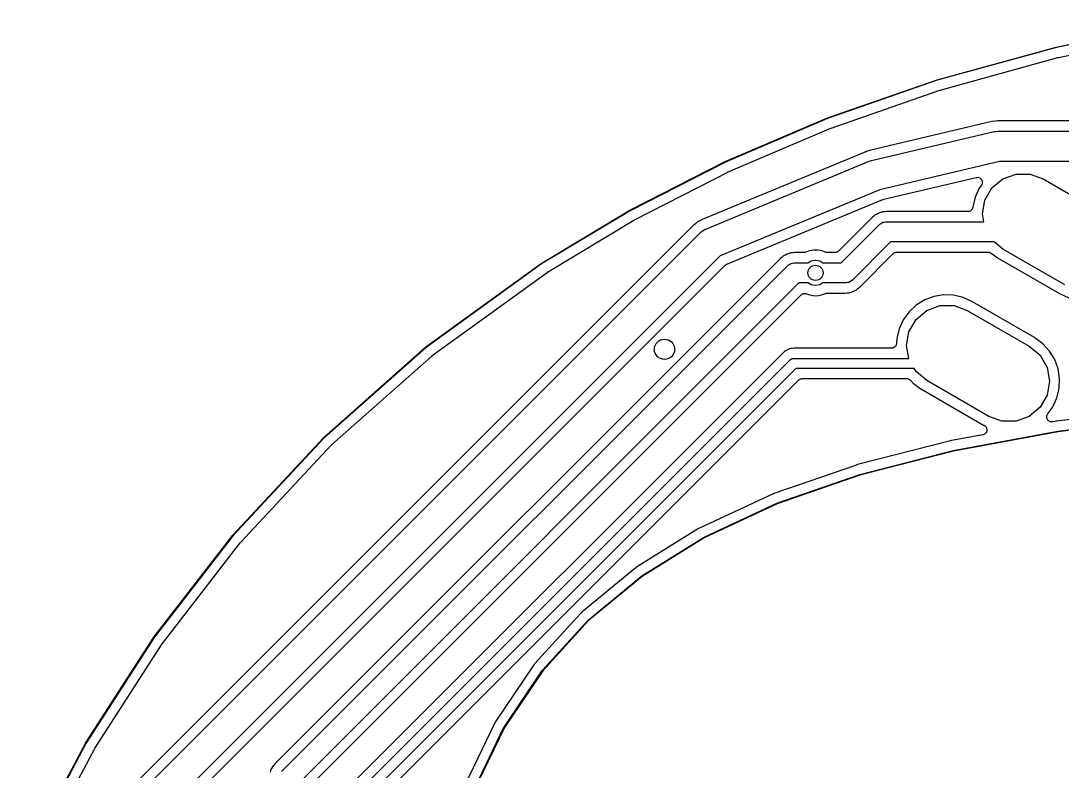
# Model space of a CAD drawing. Extents: x 69.6 to 139.6, y -158 to -61.
# Drawn here: x 73.11 to 93.67, y -76.54 to -61.72 of the extents above; entities that cross this region are included whole.
import ezdxf

# ---------------------------------------------------------------- set-up
doc = ezdxf.new("R2010")
doc.units = 0
doc.header["$MEASUREMENT"] = 0
doc.layers.add('BLACK', color=7, linetype='CONTINUOUS')

msp = doc.modelspace()

# ---------------------------------------------------------------- linework, layer by layer
at = {"layer": 'Black'}
for p, q in [((93.5537, -62.2411), (96.0644, -61.7228)), ((96.0662, -61.7326), (93.5559, -62.2509)), ((93.5966, -62.4467), (96.0798, -61.9324)), ((91.2001, -62.8884), (93.5534, -62.2412)), ((93.5559, -62.2509), (91.2029, -62.898)), ((93.5534, -62.2412), (93.5536, -62.2412)), ((93.5536, -62.2412), (93.5537, -62.2411)), ((91.2621, -63.0891), (93.5858, -62.4491)), ((93.5858, -62.4491), (93.5895, -62.4487)), ((93.5895, -62.4487), (93.5928, -62.4474)), ((93.5928, -62.4474), (93.5966, -62.4467)), ((89.0369, -63.6414), (91.1997, -62.8885)), ((91.2029, -62.898), (89.0403, -63.6508)), ((91.1997, -62.8885), (91.1999, -62.8885)), ((91.1999, -62.8885), (91.2001, -62.8884)), ((89.1067, -63.8395), (91.2557, -63.0911)), ((91.2557, -63.0911), (91.259, -63.0906)), ((91.259, -63.0906), (91.2621, -63.0891)), ((87.0164, -64.5025), (89.0366, -63.6416)), ((89.0403, -63.6508), (87.0205, -64.5117)), ((89.0366, -63.6416), (89.0367, -63.6415)), ((89.0367, -63.6415), (89.0369, -63.6414)), ((92.2847, -63.7137), (89.8666, -64.2853)), ((92.2874, -63.7131), (92.2847, -63.7137)), ((92.2878, -63.713), (92.2874, -63.7131)), ((92.2885, -63.7128), (92.2878, -63.713)), ((92.2925, -63.7119), (92.2885, -63.7128)), ((92.2951, -63.7108), (92.2925, -63.7119)), ((92.2953, -63.7107), (92.2951, -63.7108)), ((92.3534, -63.7051), (92.2953, -63.7107)), ((92.3545, -63.7047), (92.3534, -63.7051)), ((92.3556, -63.7048), (92.3545, -63.7047)), ((92.3964, -63.6999), (92.3556, -63.7048)), ((92.4019, -63.7003), (92.3964, -63.6999)), ((92.4049, -63.7), (92.4019, -63.7003)), ((100.258, -63.7), (92.4049, -63.7)), ((87.1238, -64.685), (89.1004, -63.8419)), ((89.1004, -63.8419), (89.1037, -63.8412)), ((89.1037, -63.8412), (89.1067, -63.8395)), ((89.9078, -64.4811), (92.331, -63.9081)), ((92.331, -63.9081), (92.3657, -63.906)), ((92.3657, -63.906), (92.4, -63.9)), ((92.4, -63.9), (100.437, -63.9)), ((89.7605, -64.3228), (86.5615, -65.6479)), ((89.7645, -64.3203), (89.7605, -64.3228)), ((89.7738, -64.317), (89.7645, -64.3203)), ((89.7766, -64.3155), (89.7738, -64.317)), ((89.7797, -64.3148), (89.7766, -64.3155)), ((89.7856, -64.3124), (89.7797, -64.3148)), ((89.7883, -64.3113), (89.7856, -64.3124)), ((89.8008, -64.3077), (89.7883, -64.3113)), ((89.8031, -64.3066), (89.8008, -64.3077)), ((89.8055, -64.3062), (89.8031, -64.3066)), ((89.8666, -64.2853), (89.8055, -64.3062)), ((85.1341, -65.4636), (87.0161, -64.5027)), ((87.0205, -64.5117), (85.1388, -65.4724)), ((86.6334, -65.8345), (89.862, -64.4959)), ((87.0161, -64.5027), (87.0162, -64.5026)), ((87.0162, -64.5026), (87.0164, -64.5025)), ((89.862, -64.4959), (89.8856, -64.4906)), ((89.8856, -64.4906), (89.9078, -64.4811)), ((92.435, -64.5), (90.0694, -65.0594)), ((100.396, -64.5), (92.435, -64.5)), ((85.2297, -65.6505), (87.1079, -64.6936)), ((87.1079, -64.6936), (87.1091, -64.6928)), ((87.1091, -64.6928), (87.1108, -64.6921)), ((87.1108, -64.6921), (87.1122, -64.6914)), ((87.1122, -64.6914), (87.1134, -64.691)), ((87.1134, -64.691), (87.1168, -64.6896)), ((87.1168, -64.6896), (87.1238, -64.685)), ((92.4978, -64.8446), (92.7589, -64.7495)), ((92.7589, -64.7495), (93.0368, -64.7496)), ((93.0368, -64.7496), (93.2978, -64.8446)), ((90.1465, -65.2467), (91.972, -64.8152)), ((91.972, -64.8152), (91.9887, -64.8142)), ((91.9887, -64.8142), (92.0055, -64.813)), ((92.0055, -64.813), (92.0061, -64.8132)), ((92.0061, -64.8132), (92.0067, -64.8132)), ((92.0067, -64.8132), (92.0227, -64.818)), ((92.0227, -64.818), (92.0389, -64.8226)), ((92.0389, -64.8226), (92.0394, -64.823)), ((92.0394, -64.823), (92.04, -64.8231)), ((92.04, -64.8231), (92.0534, -64.8332)), ((92.0534, -64.8332), (92.067, -64.843)), ((92.067, -64.843), (92.0673, -64.8435)), ((92.0673, -64.8435), (92.0678, -64.8439)), ((92.0678, -64.8439), (92.077, -64.8579)), ((92.0832, -64.9562), (92.0759, -64.9713)), ((92.077, -64.8579), (92.0864, -64.8718)), ((92.0908, -64.9412), (92.0832, -64.9562)), ((92.0864, -64.8718), (92.0865, -64.8724)), ((92.0865, -64.8724), (92.0869, -64.8729)), ((92.0869, -64.8729), (92.0907, -64.8893)), ((92.0907, -64.8893), (92.0948, -64.9055)), ((92.0909, -64.9406), (92.0908, -64.9412)), ((92.0911, -64.94), (92.0909, -64.9406)), ((92.0929, -64.9235), (92.0911, -64.94)), ((92.0949, -64.9067), (92.0929, -64.9235)), ((92.0948, -64.9055), (92.0947, -64.9061)), ((92.0947, -64.9061), (92.0949, -64.9067)), ((92.285, -65.0232), (92.4978, -64.8446)), ((93.2978, -64.8446), (94.5202, -65.5503)), ((90.0694, -65.0594), (86.9183, -66.366)), ((92.0332, -65.0301), (91.9513, -65.2072)), ((92.0759, -64.9713), (92.0332, -65.0301)), ((92.1461, -65.2638), (92.285, -65.0232)), ((87.0499, -66.5279), (90.1312, -65.2516)), ((90.1312, -65.2516), (90.1391, -65.2499)), ((90.1391, -65.2499), (90.1465, -65.2467)), ((91.9513, -65.2072), (91.9041, -65.4023)), ((92.0978, -65.5374), (92.1461, -65.2638)), ((83.3854, -66.5165), (85.1338, -65.4638)), ((85.1388, -65.4724), (83.3908, -66.525)), ((85.1338, -65.4638), (85.1339, -65.4637)), ((85.1339, -65.4637), (85.1341, -65.4636)), ((89.9496, -65.5811), (89.9176, -65.6067)), ((89.95, -65.5807), (89.9496, -65.5811)), ((89.9505, -65.5805), (89.95, -65.5807)), ((89.9803, -65.5562), (89.9505, -65.5805)), ((90.0144, -65.5385), (89.9803, -65.5562)), ((90.0149, -65.5381), (90.0144, -65.5385)), ((90.0154, -65.538), (90.0149, -65.5381)), ((90.0493, -65.5199), (90.0154, -65.538)), ((90.0863, -65.5092), (90.0493, -65.5199)), ((90.0868, -65.5089), (90.0863, -65.5092)), ((90.0873, -65.5089), (90.0868, -65.5089)), ((90.1241, -65.4977), (90.0873, -65.5089)), ((90.1625, -65.4944), (90.1241, -65.4977)), ((90.163, -65.4943), (90.1625, -65.4944)), ((90.1635, -65.4943), (90.163, -65.4943)), ((90.2046, -65.4903), (90.1635, -65.4943)), ((91.8056, -65.4903), (90.2046, -65.4903)), ((91.8122, -65.4891), (91.8056, -65.4903)), ((91.8189, -65.4894), (91.8122, -65.4891)), ((91.8292, -65.4861), (91.8189, -65.4894)), ((91.8398, -65.4842), (91.8292, -65.4861)), ((91.8456, -65.4809), (91.8398, -65.4842)), ((91.852, -65.4789), (91.8456, -65.4809)), ((91.8606, -65.4723), (91.852, -65.4789)), ((91.8699, -65.4669), (91.8606, -65.4723)), ((91.8742, -65.4618), (91.8699, -65.4669)), ((91.8795, -65.4577), (91.8742, -65.4618)), ((91.8853, -65.4486), (91.8795, -65.4577)), ((91.8922, -65.4403), (91.8853, -65.4486)), ((91.8945, -65.434), (91.8922, -65.4403)), ((91.8981, -65.4284), (91.8945, -65.434)), ((91.9004, -65.4178), (91.8981, -65.4284)), ((91.9041, -65.4076), (91.9004, -65.4178)), ((91.9041, -65.4023), (91.9041, -65.4076)), ((92.1248, -65.6903), (92.0978, -65.5374)), ((86.3945, -65.7584), (74.8399, -77.313)), ((83.5104, -66.6864), (85.2167, -65.6571)), ((85.2167, -65.6571), (85.2231, -65.6546)), ((85.2231, -65.6546), (85.2262, -65.6523)), ((85.2262, -65.6523), (85.2297, -65.6505)), ((86.395, -65.7579), (86.3945, -65.7584)), ((86.3951, -65.7578), (86.395, -65.7578)), ((86.395, -65.7578), (86.395, -65.7579)), ((86.3965, -65.7564), (86.3951, -65.7578)), ((86.4353, -65.7254), (86.3965, -65.7564)), ((86.4358, -65.7249), (86.4353, -65.7254)), ((86.4363, -65.7246), (86.4358, -65.7249)), ((86.4736, -65.6941), (86.4363, -65.7246)), ((86.5163, -65.672), (86.4736, -65.6941)), ((86.5168, -65.6716), (86.5163, -65.672)), ((86.5174, -65.6714), (86.5168, -65.6716)), ((86.5615, -65.6479), (86.5174, -65.6714)), ((89.9167, -65.6076), (89.2536, -66.2707)), ((89.3072, -66.5), (90.0583, -65.7488)), ((89.9176, -65.6067), (89.9167, -65.6076)), ((89.9176, -65.6067), (89.9176, -65.6067)), ((90.0583, -65.7488), (90.0655, -65.7438)), ((90.0655, -65.7438), (90.0712, -65.7371)), ((90.0712, -65.7371), (90.0938, -65.724)), ((90.0938, -65.724), (90.1152, -65.709)), ((90.1152, -65.709), (90.1237, -65.7067)), ((90.1237, -65.7067), (90.1313, -65.7023)), ((90.1313, -65.7023), (90.1571, -65.6978)), ((90.1571, -65.6978), (90.1823, -65.691)), ((90.1823, -65.691), (90.1911, -65.6918)), ((90.1911, -65.6918), (90.1997, -65.6903)), ((90.1997, -65.6903), (92.1248, -65.6903)), ((74.9779, -77.4579), (86.5362, -65.8995)), ((86.5362, -65.8995), (86.5416, -65.8958)), ((86.5416, -65.8958), (86.5456, -65.8906)), ((86.5456, -65.8906), (86.5841, -65.866)), ((86.5841, -65.866), (86.6215, -65.8398)), ((86.6215, -65.8398), (86.6279, -65.8381)), ((86.6279, -65.8381), (86.6334, -65.8345)), ((90.2826, -66.0903), (89.5314, -66.8414)), ((92.331, -66.0903), (90.2826, -66.0903)), ((92.4978, -66.2302), (92.331, -66.0903)), ((86.9183, -66.366), (75.49, -77.7943)), ((88.1399, -66.3909), (88.1079, -66.4165)), ((88.1402, -66.3905), (88.1399, -66.3909)), ((88.1407, -66.3902), (88.1402, -66.3905)), ((88.1705, -66.3659), (88.1407, -66.3902)), ((88.2047, -66.3482), (88.1705, -66.3659)), ((88.2051, -66.3479), (88.2047, -66.3482)), ((88.2056, -66.3477), (88.2051, -66.3479)), ((88.2396, -66.3296), (88.2056, -66.3477)), ((88.2766, -66.3189), (88.2396, -66.3296)), ((88.2771, -66.3187), (88.2766, -66.3189)), ((88.2776, -66.3186), (88.2771, -66.3187)), ((88.3144, -66.3075), (88.2776, -66.3186)), ((88.3527, -66.3041), (88.3144, -66.3075)), ((88.3532, -66.304), (88.3527, -66.3041)), ((88.3538, -66.304), (88.3532, -66.304)), ((88.3949, -66.3), (88.3538, -66.304)), ((88.5693, -66.3), (88.3949, -66.3)), ((88.571, -66.2997), (88.5693, -66.3)), ((88.5728, -66.2999), (88.571, -66.2997)), ((88.5881, -66.2967), (88.5728, -66.2999)), ((88.6035, -66.294), (88.5881, -66.2967)), ((88.605, -66.2931), (88.6035, -66.294)), ((88.6067, -66.2927), (88.605, -66.2931)), ((88.6723, -66.2662), (88.6067, -66.2927)), ((88.759, -66.2497), (88.6723, -66.2662)), ((88.8473, -66.2503), (88.759, -66.2497)), ((88.9337, -66.268), (88.8473, -66.2503)), ((88.9912, -66.2922), (88.9337, -66.268)), ((88.9936, -66.2927), (88.9912, -66.2922)), ((88.9957, -66.294), (88.9936, -66.2927)), ((89.0104, -66.2966), (88.9957, -66.294)), ((89.025, -66.2999), (89.0104, -66.2966)), ((89.0275, -66.2996), (89.025, -66.2999)), ((89.0299, -66.3), (89.0275, -66.2996)), ((89.1829, -66.3), (89.0299, -66.3)), ((89.1872, -66.2992), (89.1829, -66.3)), ((89.1916, -66.2996), (89.1872, -66.2992)), ((89.2042, -66.2962), (89.1916, -66.2996)), ((89.2171, -66.294), (89.2042, -66.2962)), ((89.2209, -66.2918), (89.2171, -66.294)), ((89.2252, -66.2906), (89.2209, -66.2918)), ((89.2359, -66.2831), (89.2252, -66.2906)), ((89.2472, -66.2766), (89.2359, -66.2831)), ((89.25, -66.2732), (89.2472, -66.2766)), ((89.2536, -66.2707), (89.25, -66.2732)), ((89.673, -66.9827), (90.3361, -66.3196)), ((90.3361, -66.3196), (90.3397, -66.317)), ((90.3397, -66.317), (90.3426, -66.3137)), ((90.3426, -66.3137), (90.3539, -66.3071)), ((90.3539, -66.3071), (90.3646, -66.2996)), ((90.3646, -66.2996), (90.3688, -66.2985)), ((90.3688, -66.2985), (90.3726, -66.2963)), ((90.3726, -66.2963), (90.3855, -66.294)), ((90.3855, -66.294), (90.3981, -66.2906)), ((90.3981, -66.2906), (90.4025, -66.291)), ((90.4025, -66.291), (90.4068, -66.2903)), ((90.4068, -66.2903), (92.2093, -66.2903)), ((92.2093, -66.2903), (92.2233, -66.2927)), ((92.2233, -66.2927), (92.2375, -66.2943)), ((92.2375, -66.2943), (92.2403, -66.2957)), ((92.2403, -66.2957), (92.2435, -66.2963)), ((92.2435, -66.2963), (92.2558, -66.3034)), ((92.2558, -66.3034), (92.2686, -66.3098)), ((92.2686, -66.3098), (92.3871, -66.3972)), ((92.3871, -66.3972), (92.3955, -66.4021)), ((92.3955, -66.4021), (93.6185, -67.1082)), ((93.7202, -66.9359), (92.4978, -66.2302)), ((75.7193, -77.8478), (87.0175, -66.5496)), ((88.1069, -66.4174), (78.1316, -76.3927)), ((78.2696, -76.5376), (88.2486, -66.5586)), ((81.1105, -68.164), (83.3851, -66.5168)), ((83.3908, -66.525), (81.1165, -68.1719)), ((83.3851, -66.5168), (83.3853, -66.5167)), ((83.3853, -66.5167), (83.3854, -66.5165)), ((87.0175, -66.5496), (87.0193, -66.5483)), ((87.0193, -66.5483), (87.0206, -66.5466)), ((87.0206, -66.5466), (87.0335, -66.5384)), ((87.0335, -66.5384), (87.0459, -66.5297)), ((87.0459, -66.5297), (87.0481, -66.5291)), ((87.0481, -66.5291), (87.0499, -66.5279)), ((88.1079, -66.4165), (88.1069, -66.4174)), ((88.1079, -66.4165), (88.1079, -66.4165)), ((88.2486, -66.5586), (88.2558, -66.5535)), ((88.2558, -66.5535), (88.2614, -66.5468)), ((88.2614, -66.5468), (88.2841, -66.5337)), ((88.2841, -66.5337), (88.3055, -66.5187)), ((88.3055, -66.5187), (88.314, -66.5165)), ((88.314, -66.5165), (88.3216, -66.5121)), ((88.3216, -66.5121), (88.3473, -66.5075)), ((88.3473, -66.5075), (88.3726, -66.5008)), ((88.3726, -66.5008), (88.3813, -66.5015)), ((88.3813, -66.5015), (88.39, -66.5)), ((88.39, -66.5), (88.6521, -66.5)), ((88.6521, -66.5), (88.7142, -66.4642)), ((88.7142, -66.4642), (88.8, -66.449)), ((88.8, -66.449), (88.8858, -66.4642)), ((88.8858, -66.4642), (88.9479, -66.5)), ((88.9479, -66.5), (89.3072, -66.5)), ((81.2339, -68.3338), (83.5034, -66.691)), ((83.5034, -66.691), (83.5072, -66.6891)), ((83.5072, -66.6891), (83.5104, -66.6864)), ((88.4728, -66.9), (78.611, -76.7619)), ((88.6521, -66.9), (88.4728, -66.9)), ((88.7142, -66.9358), (88.6521, -66.9)), ((88.8, -66.951), (88.7142, -66.9358)), ((88.8858, -66.9358), (88.8, -66.951)), ((88.9479, -66.9), (88.8858, -66.9358)), ((89.39, -66.9), (88.9479, -66.9)), ((89.3987, -66.8985), (89.39, -66.9)), ((89.4074, -66.8992), (89.3987, -66.8985)), ((89.4327, -66.8925), (89.4074, -66.8992)), ((89.4584, -66.8879), (89.4327, -66.8925)), ((89.466, -66.8835), (89.4584, -66.8879)), ((89.4745, -66.8813), (89.466, -66.8835)), ((89.4959, -66.8663), (89.4745, -66.8813)), ((89.5186, -66.8532), (89.4959, -66.8663)), ((89.5242, -66.8465), (89.5186, -66.8532)), ((89.5314, -66.8414), (89.5242, -66.8465)), ((89.6095, -67.0341), (89.6393, -67.0098)), ((89.6393, -67.0098), (89.6397, -67.0095)), ((89.6397, -67.0095), (89.6401, -67.0091)), ((89.6401, -67.0091), (89.6722, -66.9835)), ((89.6722, -66.9835), (89.673, -66.9827)), ((89.6722, -66.9835), (89.6722, -66.9835)), ((78.8403, -76.8154), (88.5183, -67.1373)), ((88.5183, -67.1373), (88.5245, -67.133)), ((88.5245, -67.133), (88.5297, -67.1276)), ((88.5297, -67.1276), (88.5386, -67.1231)), ((88.5386, -67.1231), (88.5468, -67.1174)), ((88.5468, -67.1174), (88.5541, -67.1155)), ((88.5541, -67.1155), (88.5608, -67.1121)), ((88.5608, -67.1121), (88.5707, -67.111)), ((88.5707, -67.111), (88.5803, -67.1084)), ((88.5803, -67.1084), (88.5878, -67.1091)), ((88.5878, -67.1091), (88.5953, -67.1083)), ((88.5953, -67.1083), (88.605, -67.1106)), ((88.605, -67.1106), (88.6149, -67.1115)), ((88.6149, -67.1115), (88.6218, -67.1147)), ((88.6218, -67.1147), (88.6291, -67.1164)), ((88.6291, -67.1164), (88.6603, -67.13)), ((88.6603, -67.13), (88.7465, -67.149)), ((88.7465, -67.149), (88.8347, -67.1508)), ((88.8347, -67.1508), (88.9216, -67.1355)), ((88.9216, -67.1355), (88.9957, -67.1068)), ((88.9957, -67.1068), (88.9968, -67.1066)), ((88.9968, -67.1066), (88.9977, -67.106)), ((88.9977, -67.106), (89.0138, -67.1032)), ((89.0138, -67.1032), (89.0298, -67.1)), ((89.0298, -67.1), (89.0309, -67.1002)), ((89.0309, -67.1002), (89.0319, -67.1)), ((89.0319, -67.1), (89.3851, -67.1)), ((89.3851, -67.1), (89.4262, -67.096)), ((89.4262, -67.096), (89.4267, -67.096)), ((89.4267, -67.096), (89.4272, -67.0959)), ((89.4272, -67.0959), (89.4656, -67.0925)), ((89.4656, -67.0925), (89.5024, -67.0814)), ((89.5024, -67.0814), (89.5029, -67.0813)), ((89.5029, -67.0813), (89.5034, -67.0811)), ((89.5034, -67.0811), (89.5404, -67.0704)), ((89.5404, -67.0704), (89.5743, -67.0523)), ((89.5743, -67.0523), (89.5748, -67.0521)), ((89.5748, -67.0521), (89.5753, -67.0518)), ((89.5753, -67.0518), (89.6095, -67.0341)), ((91.1399, -67.1676), (90.9571, -67.2356)), ((91.3325, -67.1364), (91.1399, -67.1676)), ((91.5274, -67.1432), (91.3325, -67.1364)), ((91.7174, -67.1878), (91.5274, -67.1432)), ((91.8995, -67.2704), (91.7174, -67.1878)), ((93.6185, -67.1082), (93.8007, -67.1908)), ((90.7909, -67.3378), (90.6478, -67.4704)), ((90.9571, -67.2356), (90.7909, -67.3378)), ((90.9978, -67.4427), (91.2589, -67.3476)), ((91.2589, -67.3476), (91.5368, -67.3476)), ((91.5368, -67.3476), (91.7978, -67.4427)), ((93.1225, -67.9765), (91.8995, -67.2704)), ((90.5332, -67.6282), (90.4513, -67.8053)), ((90.6478, -67.4704), (90.5332, -67.6282)), ((90.6461, -67.8619), (90.785, -67.6212)), ((90.785, -67.6212), (90.9978, -67.4427)), ((91.7978, -67.4427), (93.0202, -68.1484)), ((90.4513, -67.8053), (90.4055, -67.9949)), ((90.4055, -67.9949), (90.4014, -68.0925)), ((90.5978, -68.1355), (90.6461, -67.8619)), ((93.1309, -67.9814), (93.1225, -67.9765)), ((93.2916, -68.0999), (93.1309, -67.9814)), ((79.0861, -69.9588), (81.1101, -68.1643)), ((81.1165, -68.1719), (79.0929, -69.9661)), ((81.1101, -68.1643), (81.1103, -68.1641)), ((81.1103, -68.1641), (81.1105, -68.164)), ((88.2071, -68.2379), (88.1849, -68.256)), ((88.2326, -68.2246), (88.2071, -68.2379)), ((88.233, -68.2243), (88.2326, -68.2246)), ((88.2335, -68.2242), (88.233, -68.2243)), ((88.2589, -68.2107), (88.2335, -68.2242)), ((88.2865, -68.2027), (88.2589, -68.2107)), ((88.287, -68.2024), (88.2865, -68.2027)), ((88.2875, -68.2024), (88.287, -68.2024)), ((88.315, -68.1941), (88.2875, -68.2024)), ((88.3436, -68.1916), (88.315, -68.1941)), ((88.3441, -68.1914), (88.3436, -68.1916)), ((88.3446, -68.1915), (88.3441, -68.1914)), ((88.3766, -68.1883), (88.3446, -68.1915)), ((90.3015, -68.1883), (88.3766, -68.1883)), ((90.308, -68.1872), (90.3015, -68.1883)), ((90.3147, -68.1875), (90.308, -68.1872)), ((90.325, -68.1842), (90.3147, -68.1875)), ((90.3357, -68.1823), (90.325, -68.1842)), ((90.3414, -68.179), (90.3357, -68.1823)), ((90.3478, -68.177), (90.3414, -68.179)), ((90.3564, -68.1704), (90.3478, -68.177)), ((90.3657, -68.1649), (90.3564, -68.1704)), ((90.37, -68.1598), (90.3657, -68.1649)), ((90.3753, -68.1558), (90.37, -68.1598)), ((90.3811, -68.1466), (90.3753, -68.1558)), ((90.3881, -68.1383), (90.3811, -68.1466)), ((90.3903, -68.1321), (90.3881, -68.1383)), ((90.3939, -68.1264), (90.3903, -68.1321)), ((90.3962, -68.1159), (90.3939, -68.1264)), ((90.3999, -68.1057), (90.3962, -68.1159)), ((90.4014, -68.0925), (90.3999, -68.099)), ((90.3999, -68.099), (90.3999, -68.1057)), ((90.6424, -68.3883), (90.5978, -68.1355)), ((93.0202, -68.1484), (93.233, -68.327)), ((93.4231, -68.244), (93.2916, -68.0999)), ((93.5242, -68.4108), (93.4231, -68.244)), ((79.2482, -70.0956), (81.2232, -68.3422)), ((88.1593, -68.2765), (79.3409, -77.0948)), ((79.4789, -77.2397), (88.301, -68.4176)), ((81.2232, -68.3422), (81.2278, -68.3394)), ((81.2278, -68.3394), (81.2315, -68.3355)), ((81.2315, -68.3355), (81.2339, -68.3338)), ((88.184, -68.2567), (88.1593, -68.2765)), ((88.1844, -68.2563), (88.184, -68.2567)), ((88.1849, -68.256), (88.1844, -68.2563)), ((88.301, -68.4176), (88.3046, -68.4151)), ((88.3046, -68.4151), (88.3074, -68.4117)), ((88.3074, -68.4117), (88.3187, -68.4052)), ((88.3187, -68.4052), (88.3294, -68.3977)), ((88.3294, -68.3977), (88.3337, -68.3966)), ((88.3337, -68.3966), (88.3375, -68.3944)), ((88.3375, -68.3944), (88.3503, -68.3921)), ((88.3503, -68.3921), (88.3629, -68.3887)), ((88.3629, -68.3887), (88.3673, -68.3891)), ((88.3673, -68.3891), (88.3717, -68.3883)), ((88.3717, -68.3883), (90.6424, -68.3883)), ((93.233, -68.327), (93.3719, -68.5676)), ((93.5909, -68.5941), (93.5242, -68.4108)), ((88.4131, -68.5883), (79.6496, -77.3518)), ((90.7496, -68.5883), (88.4131, -68.5883)), ((90.785, -68.6497), (90.7496, -68.5883)), ((90.9978, -68.8283), (90.785, -68.6497)), ((93.3719, -68.5676), (93.4202, -68.8412)), ((93.6207, -68.7869), (93.5909, -68.5941)), ((79.8789, -77.4054), (88.4666, -68.8176)), ((88.4666, -68.8176), (88.4702, -68.8151)), ((88.4702, -68.8151), (88.4731, -68.8117)), ((88.4731, -68.8117), (88.4844, -68.8052)), ((88.4844, -68.8052), (88.4951, -68.7977)), ((88.4951, -68.7977), (88.4993, -68.7966)), ((88.4993, -68.7966), (88.5031, -68.7944)), ((88.5031, -68.7944), (88.516, -68.7921)), ((88.516, -68.7921), (88.5286, -68.7887)), ((88.5286, -68.7887), (88.533, -68.7891)), ((88.533, -68.7891), (88.5373, -68.7883)), ((88.5373, -68.7883), (90.6016, -68.7883)), ((90.6016, -68.7883), (90.6082, -68.7895)), ((90.6082, -68.7895), (90.6148, -68.7892)), ((90.6148, -68.7892), (90.6251, -68.7925)), ((90.6251, -68.7925), (90.6358, -68.7944)), ((90.6358, -68.7944), (90.6416, -68.7977)), ((90.6416, -68.7977), (90.6479, -68.7997)), ((90.6479, -68.7997), (90.6565, -68.8063)), ((90.6565, -68.8063), (90.6659, -68.8117)), ((90.6659, -68.8117), (90.6702, -68.8168)), ((90.6702, -68.8168), (90.6754, -68.8209)), ((90.6754, -68.8209), (90.7264, -68.8768)), ((92.2202, -69.534), (90.9978, -68.8283)), ((93.4202, -68.8412), (93.3719, -69.1148)), ((93.6126, -68.9818), (93.6207, -68.7869)), ((90.7264, -68.8768), (90.8871, -68.9952)), ((90.8871, -68.9952), (90.8955, -69.0002)), ((90.8955, -69.0002), (92.1185, -69.7063)), ((93.5667, -69.1714), (93.6126, -68.9818)), ((93.3719, -69.1148), (93.233, -69.3554)), ((93.4849, -69.3485), (93.5667, -69.1714)), ((93.233, -69.3554), (93.0202, -69.534)), ((93.3783, -69.4994), (93.3846, -69.4865)), ((93.3846, -69.4865), (93.4849, -69.3485)), ((95.851, -69.3327), (93.5622, -69.63)), ((92.4813, -69.629), (92.2202, -69.534)), ((92.7591, -69.629), (92.4813, -69.629)), ((93.0202, -69.534), (92.7591, -69.629)), ((93.3655, -69.5462), (93.3678, -69.532)), ((93.366, -69.5492), (93.3655, -69.5462)), ((93.3657, -69.5523), (93.366, -69.5492)), ((93.3692, -69.5662), (93.3657, -69.5523)), ((93.3678, -69.532), (93.3693, -69.5177)), ((93.3718, -69.5803), (93.3692, -69.5662)), ((93.3693, -69.5177), (93.3707, -69.515)), ((93.3707, -69.515), (93.3712, -69.5119)), ((93.3712, -69.5119), (93.3783, -69.4994)), ((93.3734, -69.583), (93.3718, -69.5803)), ((93.3741, -69.586), (93.3734, -69.583)), ((93.3821, -69.5979), (93.3741, -69.586)), ((93.3894, -69.6103), (93.3821, -69.5979)), ((93.3918, -69.6122), (93.3894, -69.6103)), ((93.3935, -69.6148), (93.3918, -69.6122)), ((93.4052, -69.6232), (93.3935, -69.6148)), ((93.4162, -69.6323), (93.4052, -69.6232)), ((93.4191, -69.6334), (93.4162, -69.6323)), ((93.4216, -69.6352), (93.4191, -69.6334)), ((93.4355, -69.6392), (93.4216, -69.6352)), ((93.449, -69.6439), (93.4355, -69.6392)), ((93.452, -69.6439), (93.449, -69.6439)), ((93.455, -69.6448), (93.452, -69.6439)), ((93.4694, -69.6438), (93.455, -69.6448)), ((93.4837, -69.6436), (93.4694, -69.6438)), ((93.5495, -69.6314), (93.4837, -69.6436)), ((93.5539, -69.6311), (93.5495, -69.6314)), ((93.5591, -69.6298), (93.5539, -69.6311)), ((93.5622, -69.63), (93.5591, -69.6298)), ((93.5879, -69.8283), (95.8888, -69.5286)), ((95.8901, -69.5385), (93.5893, -69.8382)), ((91.5203, -70.2109), (93.5876, -69.8283)), ((93.5893, -69.8382), (91.5223, -70.2207)), ((92.1079, -69.8978), (92.1037, -69.8994)), ((92.1124, -69.8974), (92.1079, -69.8978)), ((92.1241, -69.8918), (92.1124, -69.8974)), ((92.1185, -69.7063), (92.1268, -69.71)), ((92.1362, -69.8872), (92.1241, -69.8918)), ((92.1268, -69.71), (92.1305, -69.7125)), ((92.1305, -69.7125), (92.1347, -69.714)), ((92.1347, -69.714), (92.1447, -69.7223)), ((92.1396, -69.8843), (92.1362, -69.8872)), ((92.1437, -69.8824), (92.1396, -69.8843)), ((92.1528, -69.8731), (92.1437, -69.8824)), ((92.1447, -69.7223), (92.1554, -69.7296)), ((92.1626, -69.8647), (92.1528, -69.8731)), ((92.1554, -69.7296), (92.158, -69.7333)), ((92.158, -69.7333), (92.1615, -69.7361)), ((92.1615, -69.7361), (92.1681, -69.7473)), ((92.1648, -69.8608), (92.1626, -69.8647)), ((92.168, -69.8576), (92.1648, -69.8608)), ((92.1733, -69.8458), (92.168, -69.8576)), ((92.1681, -69.7473), (92.1757, -69.7579)), ((92.1797, -69.8345), (92.1733, -69.8458)), ((92.1757, -69.7579), (92.1769, -69.7622)), ((92.1769, -69.7622), (92.1791, -69.7661)), ((92.1791, -69.7661), (92.1815, -69.7788)), ((92.1805, -69.83), (92.1797, -69.8345)), ((92.1823, -69.8259), (92.1805, -69.83)), ((92.1815, -69.7788), (92.185, -69.7913)), ((92.1833, -69.813), (92.1823, -69.8259)), ((92.1855, -69.8002), (92.1833, -69.813)), ((92.185, -69.7913), (92.1846, -69.7958)), ((92.1846, -69.7958), (92.1855, -69.8002)), ((93.5876, -69.8283), (93.5878, -69.8283)), ((93.5878, -69.8283), (93.5879, -69.8283)), ((77.2992, -71.8773), (79.0857, -69.9591)), ((79.0929, -69.9661), (77.3067, -71.884)), ((77.4531, -72.0203), (79.2405, -70.1035)), ((79.0857, -69.9591), (79.0859, -69.959)), ((79.0859, -69.959), (79.0861, -69.9588)), ((79.2405, -70.1035), (79.2442, -70.1007)), ((79.2442, -70.1007), (79.2482, -70.0956)), ((91.4646, -70.0203), (89.6298, -70.488)), ((91.466, -70.0196), (91.4646, -70.0203)), ((91.4676, -70.0195), (91.466, -70.0196)), ((91.4887, -70.0134), (91.4676, -70.0195)), ((92.1037, -69.8994), (91.4887, -70.0134)), ((89.6745, -70.683), (91.52, -70.211)), ((91.5223, -70.2207), (89.6772, -70.6926)), ((91.52, -70.211), (91.5201, -70.211)), ((91.5201, -70.211), (91.5203, -70.2109)), ((89.607, -70.4962), (87.9779, -71.0603)), ((89.6076, -70.4959), (89.607, -70.4962)), ((89.6083, -70.4958), (89.6076, -70.4959)), ((89.6298, -70.488), (89.6083, -70.4958)), ((88.0387, -71.2509), (89.6741, -70.6831)), ((89.6772, -70.6926), (88.0423, -71.2603)), ((89.6741, -70.6831), (89.6743, -70.6831)), ((89.6743, -70.6831), (89.6745, -70.683)), ((87.9524, -71.0706), (86.5213, -71.738)), ((87.9592, -71.0683), (87.9524, -71.0706)), ((87.9639, -71.0658), (87.9592, -71.0683)), ((87.9691, -71.0644), (87.9639, -71.0658)), ((87.9779, -71.0603), (87.9691, -71.0644)), ((86.6013, -71.9213), (88.0383, -71.2511)), ((88.0423, -71.2603), (86.6058, -71.9302)), ((88.0383, -71.2511), (88.0385, -71.2511)), ((88.0385, -71.2511), (88.0387, -71.2509)), ((86.5133, -71.7422), (86.4932, -71.7518)), ((86.5161, -71.7402), (86.5133, -71.7422)), ((86.5168, -71.74), (86.5161, -71.7402)), ((86.521, -71.7381), (86.5168, -71.74)), ((86.5212, -71.738), (86.521, -71.7381)), ((86.5213, -71.738), (86.5212, -71.738)), ((75.7369, -73.896), (77.2989, -71.8777)), ((77.3067, -71.884), (75.7449, -73.9019)), ((77.2989, -71.8777), (77.2991, -71.8775)), ((77.2991, -71.8775), (77.2992, -71.8773)), ((86.4932, -71.7518), (85.2698, -72.5133)), ((85.3714, -72.6857), (86.6008, -71.9216)), ((86.6058, -71.9302), (85.3769, -72.694)), ((86.6008, -71.9216), (86.6011, -71.9215)), ((86.6011, -71.9215), (86.6013, -71.9213)), ((75.9069, -74.0194), (77.4442, -72.0304)), ((77.4442, -72.0304), (77.4479, -72.027)), ((77.4479, -72.027), (77.4507, -72.0228)), ((77.4507, -72.0228), (77.4531, -72.0203)), ((85.2285, -72.5452), (84.1869, -73.4038)), ((85.229, -72.5446), (85.2285, -72.5452)), ((85.2306, -72.5434), (85.229, -72.5446)), ((85.2318, -72.5421), (85.2306, -72.5434)), ((85.2333, -72.5412), (85.2318, -72.5421)), ((85.2429, -72.5333), (85.2333, -72.5412)), ((85.245, -72.5319), (85.2429, -72.5333)), ((85.2478, -72.5293), (85.245, -72.5319)), ((85.2513, -72.5275), (85.2478, -72.5293)), ((85.2698, -72.5133), (85.2513, -72.5275)), ((84.3103, -73.5613), (85.3708, -72.6861)), ((85.3769, -72.694), (84.317, -73.5687)), ((85.3708, -72.6861), (85.3711, -72.6859)), ((85.3711, -72.6859), (85.3714, -72.6857)), ((84.1611, -73.4286), (83.2626, -74.416)), ((83.4073, -74.5542), (84.3098, -73.5617)), ((84.317, -73.5687), (83.4149, -74.5607)), ((84.1679, -73.4226), (84.1611, -73.4286)), ((84.1699, -73.42), (84.1679, -73.4226)), ((84.1727, -73.4181), (84.1699, -73.42)), ((84.1869, -73.4038), (84.1727, -73.4181)), ((84.3098, -73.5617), (84.3101, -73.5615)), ((84.3101, -73.5615), (84.3103, -73.5613)), ((74.386, -75.9911), (75.7366, -73.8963)), ((75.7449, -73.9019), (74.3945, -75.9964)), ((75.7366, -73.8963), (75.7368, -73.8962)), ((75.7368, -73.8962), (75.7369, -73.896)), ((74.578, -76.0809), (75.902, -74.0264)), ((75.902, -74.0264), (75.9049, -74.0232)), ((75.9049, -74.0232), (75.9069, -74.0194)), ((83.2626, -74.416), (83.256, -74.4248)), ((83.2401, -74.4438), (82.4882, -75.5544)), ((82.651, -75.6706), (83.4068, -74.5547)), ((83.4149, -74.5607), (82.6595, -75.6759)), ((83.2519, -74.43), (83.2401, -74.4438)), ((83.2536, -74.4271), (83.2519, -74.43)), ((83.256, -74.4248), (83.2536, -74.4271)), ((83.4068, -74.5547), (83.4071, -74.5545)), ((83.4071, -74.5545), (83.4073, -74.5542)), ((82.4702, -75.5857), (81.749, -77.0775)), ((82.4756, -75.5771), (82.4702, -75.5857)), ((82.4768, -75.5741), (82.4756, -75.5771)), ((82.4789, -75.5715), (82.4768, -75.5741)), ((82.4882, -75.5544), (82.4789, -75.5715)), ((81.927, -77.169), (82.6507, -75.6712)), ((82.6595, -75.6759), (81.9361, -77.173)), ((82.6507, -75.6712), (82.6509, -75.6709)), ((82.6509, -75.6709), (82.651, -75.6706)), ((73.1119, -78.3908), (74.3857, -75.9915)), ((74.3945, -75.9964), (73.1208, -78.3953)), ((74.3857, -75.9915), (74.3859, -75.9913)), ((74.3859, -75.9913), (74.386, -75.9911)), ((73.3122, -78.4612), (74.5726, -76.0908)), ((74.5726, -76.0908), (74.5751, -76.0876)), ((74.5751, -76.0876), (74.578, -76.0809)), ((78.08, -76.4549), (78.0618, -76.4888)), ((78.1048, -76.4254), (78.08, -76.4549)), ((78.105, -76.4249), (78.1048, -76.4254)), ((78.1054, -76.4246), (78.105, -76.4249)), ((78.1316, -76.3927), (78.1054, -76.4246)), ((78.0428, -76.5235), (78.0315, -76.5603)), ((78.0613, -76.4897), (78.0428, -76.5235)), ((78.0615, -76.4892), (78.0613, -76.4897)), ((78.0618, -76.4888), (78.0615, -76.4892)), ((78.2645, -76.5448), (78.2696, -76.5376))]:
    msp.add_line(p, q, dxfattribs=at)
for centre, radius in [((88.8, -66.7), 0.15), ((85.82, -68.21), 0.2)]:
    msp.add_circle(centre, radius, dxfattribs=at)

doc.saveas('drawing.dxf')
